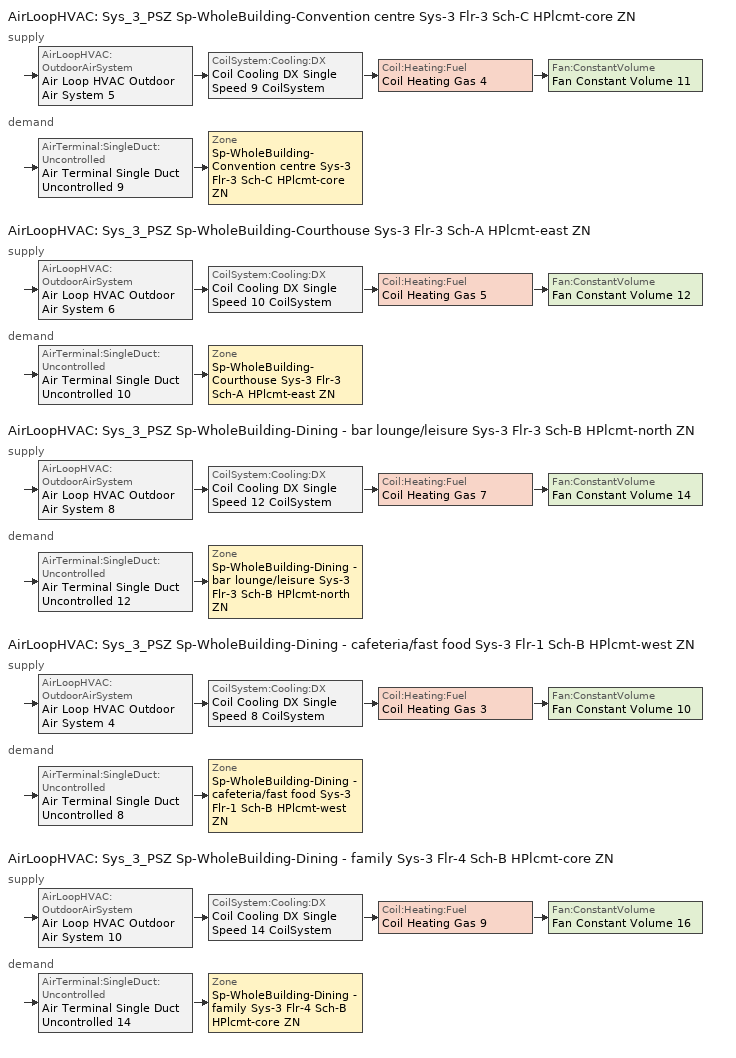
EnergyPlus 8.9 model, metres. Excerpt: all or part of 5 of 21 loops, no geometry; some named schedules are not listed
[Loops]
AirLoopHVAC 'Sys_3_PSZ Sp-WholeBuilding-Convention centre Sys-3 Flr-3 Sch-C HPlcmt-core ZN'
 supply: AirLoopHVAC:OutdoorAirSystem 'Air Loop HVAC Outdoor Air System 5' > CoilSystem:Cooling:DX 'Coil Cooling DX Single Speed 9 CoilSystem' > Coil:Heating:Fuel 'Coil Heating Gas 4' > Fan:ConstantVolume 'Fan Constant Volume 11'
 demand: AirTerminal:SingleDuct:Uncontrolled 'Air Terminal Single Duct Uncontrolled 9' > Zone 'Sp-WholeBuilding-Convention centre Sys-3 Flr-3 Sch-C HPlcmt-core ZN'
AirLoopHVAC 'Sys_3_PSZ Sp-WholeBuilding-Courthouse Sys-3 Flr-3 Sch-A HPlcmt-east ZN'
 supply: AirLoopHVAC:OutdoorAirSystem 'Air Loop HVAC Outdoor Air System 6' > CoilSystem:Cooling:DX 'Coil Cooling DX Single Speed 10 CoilSystem' > Coil:Heating:Fuel 'Coil Heating Gas 5' > Fan:ConstantVolume 'Fan Constant Volume 12'
 demand: AirTerminal:SingleDuct:Uncontrolled 'Air Terminal Single Duct Uncontrolled 10' > Zone 'Sp-WholeBuilding-Courthouse Sys-3 Flr-3 Sch-A HPlcmt-east ZN'
AirLoopHVAC 'Sys_3_PSZ Sp-WholeBuilding-Dining - bar lounge/leisure Sys-3 Flr-3 Sch-B HPlcmt-north ZN'
 supply: AirLoopHVAC:OutdoorAirSystem 'Air Loop HVAC Outdoor Air System 8' > CoilSystem:Cooling:DX 'Coil Cooling DX Single Speed 12 CoilSystem' > Coil:Heating:Fuel 'Coil Heating Gas 7' > Fan:ConstantVolume 'Fan Constant Volume 14'
 demand: AirTerminal:SingleDuct:Uncontrolled 'Air Terminal Single Duct Uncontrolled 12' > Zone 'Sp-WholeBuilding-Dining - bar lounge/leisure Sys-3 Flr-3 Sch-B HPlcmt-north ZN'
AirLoopHVAC 'Sys_3_PSZ Sp-WholeBuilding-Dining - cafeteria/fast food Sys-3 Flr-1 Sch-B HPlcmt-west ZN'
 supply: AirLoopHVAC:OutdoorAirSystem 'Air Loop HVAC Outdoor Air System 4' > CoilSystem:Cooling:DX 'Coil Cooling DX Single Speed 8 CoilSystem' > Coil:Heating:Fuel 'Coil Heating Gas 3' > Fan:ConstantVolume 'Fan Constant Volume 10'
 demand: AirTerminal:SingleDuct:Uncontrolled 'Air Terminal Single Duct Uncontrolled 8' > Zone 'Sp-WholeBuilding-Dining - cafeteria/fast food Sys-3 Flr-1 Sch-B HPlcmt-west ZN'
AirLoopHVAC 'Sys_3_PSZ Sp-WholeBuilding-Dining - family Sys-3 Flr-4 Sch-B HPlcmt-core ZN'
 supply: AirLoopHVAC:OutdoorAirSystem 'Air Loop HVAC Outdoor Air System 10' > CoilSystem:Cooling:DX 'Coil Cooling DX Single Speed 14 CoilSystem' > Coil:Heating:Fuel 'Coil Heating Gas 9' > Fan:ConstantVolume 'Fan Constant Volume 16'
 demand: AirTerminal:SingleDuct:Uncontrolled 'Air Terminal Single Duct Uncontrolled 14' > Zone 'Sp-WholeBuilding-Dining - family Sys-3 Flr-4 Sch-B HPlcmt-core ZN'
[ZoneControl:Thermostat] Control Object Type 1=ThermostatSetpoint:DualSetpoint
Name | Zone or ZoneList | Control Type Schedule | Control Name 1
Sp-WholeBuilding-Convention centre Sys-3 Flr-3 Sch-C HPlcmt-core ZN Thermostat | Sp-WholeBuilding-Convention centre Sys-3 Flr-3 Sch-C HPlcmt-core ZN | Sp-WholeBuilding-Convention centre Sys-3 Flr-3 Sch-C HPlcmt-core ZN Thermostat Schedule | Convention centre WholeBuilding Thermostat 2
Sp-WholeBuilding-Courthouse Sys-3 Flr-3 Sch-A HPlcmt-east ZN Thermostat | Sp-WholeBuilding-Courthouse Sys-3 Flr-3 Sch-A HPlcmt-east ZN | Sp-WholeBuilding-Courthouse Sys-3 Flr-3 Sch-A HPlcmt-east ZN Thermostat Schedule | Courthouse WholeBuilding Thermostat 2
Sp-WholeBuilding-Dining - bar lounge/leisure Sys-3 Flr-3 Sch-B HPlcmt-north ZN Thermostat | Sp-WholeBuilding-Dining - bar lounge/leisure Sys-3 Flr-3 Sch-B HPlcmt-north ZN | Sp-WholeBuilding-Dining - bar lounge/leisure Sys-3 Flr-3 Sch-B HPlcmt-north ZN Thermostat Schedule | Dining - bar lounge/leisure WholeBuilding Thermostat 2
Sp-WholeBuilding-Dining - cafeteria/fast food Sys-3 Flr-1 Sch-B HPlcmt-west ZN Thermostat | Sp-WholeBuilding-Dining - cafeteria/fast food Sys-3 Flr-1 Sch-B HPlcmt-west ZN | Sp-WholeBuilding-Dining - cafeteria/fast food Sys-3 Flr-1 Sch-B HPlcmt-west ZN Thermostat Schedule | Dining - cafeteria/fast food WholeBuilding Thermostat 2
Sp-WholeBuilding-Dining - family Sys-3 Flr-4 Sch-B HPlcmt-core ZN Thermostat | Sp-WholeBuilding-Dining - family Sys-3 Flr-4 Sch-B HPlcmt-core ZN | Sp-WholeBuilding-Dining - family Sys-3 Flr-4 Sch-B HPlcmt-core ZN Thermostat Schedule | Dining - family WholeBuilding Thermostat 2
[ThermostatSetpoint:DualSetpoint]
Name | Heating Setpoint Temperature Schedule | Cooling Setpoint Temperature Schedule
Convention centre WholeBuilding Thermostat 2 | NECB-C-Thermostat Setpoint-Heating | NECB-C-Thermostat Setpoint-Cooling
Courthouse WholeBuilding Thermostat 2 | NECB-A-Thermostat Setpoint-Heating | NECB-A-Thermostat Setpoint-Cooling
Dining - bar lounge/leisure WholeBuilding Thermostat 2; Dining - cafeteria/fast food WholeBuilding Thermostat 2; Dining - family WholeBuilding Thermostat 2 | NECB-B-Thermostat Setpoint-Heating | NECB-B-Thermostat Setpoint-Cooling
[AirTerminal:SingleDuct:Uncontrolled] Availability Schedule=Always On Discrete; Maximum Air Flow Rate {m3/s}=AutoSize
Air Terminal Single Duct Uncontrolled 9; Air Terminal Single Duct Uncontrolled 10; Air Terminal Single Duct Uncontrolled 12; Air Terminal Single Duct Uncontrolled 8; Air Terminal Single Duct Uncontrolled 14
[Zone equipment]
Sp-WholeBuilding-Convention centre Sys-3 Flr-3 Sch-C HPlcmt-core ZN: Air Terminal Single Duct Uncontrolled 9, Zone HVAC Baseboard Convective Water 7
Sp-WholeBuilding-Courthouse Sys-3 Flr-3 Sch-A HPlcmt-east ZN: Air Terminal Single Duct Uncontrolled 10, Zone HVAC Baseboard Convective Water 8
Sp-WholeBuilding-Dining - bar lounge/leisure Sys-3 Flr-3 Sch-B HPlcmt-north ZN: Air Terminal Single Duct Uncontrolled 12, Zone HVAC Baseboard Convective Water 10
Sp-WholeBuilding-Dining - cafeteria/fast food Sys-3 Flr-1 Sch-B HPlcmt-west ZN: Air Terminal Single Duct Uncontrolled 8, Zone HVAC Baseboard Convective Water 6
Sp-WholeBuilding-Dining - family Sys-3 Flr-4 Sch-B HPlcmt-core ZN: Air Terminal Single Duct Uncontrolled 14, Zone HVAC Baseboard Convective Water 12
[Sizing:Zone] Zone Cooling Design Supply Air Temperature Input Method=SupplyAirTemperature; Zone Cooling Design Supply Air Temperature {C}=13; Zone Cooling Design Supply Air Temperature Difference {deltaC}=11.11; Zone Heating Design Supply Air Temperature Input Method=SupplyAirTemperature; Zone Heating Design Supply Air Temperature {C}=43; Zone Heating Design Supply Air Temperature Difference {deltaC}=11.11; Zone Cooling Design Supply Air Humidity Ratio {kgWater/kgDryAir}=0.0085; Zone Heating Design Supply Air Humidity Ratio {kgWater/kgDryAir}=0.008; Zone Heating Sizing Factor=1.3; Zone Cooling Sizing Factor=1.1; Cooling Design Air Flow Method=DesignDay; Cooling Design Air Flow Rate {m3/s}=0; Cooling Minimum Air Flow per Zone Floor Area {m3/s-m2}=0.000762; Cooling Minimum Air Flow {m3/s}=0; Cooling Minimum Air Flow Fraction=0; Heating Design Air Flow Method=DesignDay; Heating Design Air Flow Rate {m3/s}=0; Heating Maximum Air Flow per Zone Floor Area {m3/s-m2}=0.002032; Heating Maximum Air Flow {m3/s}=0.141576; Heating Maximum Air Flow Fraction=0.3; Account for Dedicated Outdoor Air System=No
Name | Design Specification Outdoor Air Object | Design Specification Zone Air Distribution Object
Sp-WholeBuilding-Convention centre Sys-3 Flr-3 Sch-C HPlcmt-core ZN | Convention centre WholeBuilding Ventilation | Sp-WholeBuilding-Convention centre Sys-3 Flr-3 Sch-C HPlcmt-core ZN Design Spec Zone Air Dist
Sp-WholeBuilding-Courthouse Sys-3 Flr-3 Sch-A HPlcmt-east ZN | Courthouse WholeBuilding Ventilation | Sp-WholeBuilding-Courthouse Sys-3 Flr-3 Sch-A HPlcmt-east ZN Design Spec Zone Air Dist
Sp-WholeBuilding-Dining - bar lounge/leisure Sys-3 Flr-3 Sch-B HPlcmt-north ZN | Dining - bar lounge/leisure WholeBuilding Ventilation | Sp-WholeBuilding-Dining - bar lounge/leisure Sys-3 Flr-3 Sch-B HPlcmt-north ZN Design Spec Zone Air Dist
Sp-WholeBuilding-Dining - cafeteria/fast food Sys-3 Flr-1 Sch-B HPlcmt-west ZN | Dining - cafeteria/fast food WholeBuilding Ventilation | Sp-WholeBuilding-Dining - cafeteria/fast food Sys-3 Flr-1 Sch-B HPlcmt-west ZN Design Spec Zone Air Dist
Sp-WholeBuilding-Dining - family Sys-3 Flr-4 Sch-B HPlcmt-core ZN | Dining - family WholeBuilding Ventilation | Sp-WholeBuilding-Dining - family Sys-3 Flr-4 Sch-B HPlcmt-core ZN Design Spec Zone Air Dist
[DesignSpecification:ZoneAirDistribution] Zone Air Distribution Effectiveness in Cooling Mode=1; Zone Air Distribution Effectiveness in Heating Mode=1
Sp-WholeBuilding-Convention centre Sys-3 Flr-3 Sch-C HPlcmt-core ZN Design Spec Zone Air Dist; Sp-WholeBuilding-Courthouse Sys-3 Flr-3 Sch-A HPlcmt-east ZN Design Spec Zone Air Dist; Sp-WholeBuilding-Dining - bar lounge/leisure Sys-3 Flr-3 Sch-B HPlcmt-north ZN Design Spec Zone Air Dist; Sp-WholeBuilding-Dining - cafeteria/fast food Sys-3 Flr-1 Sch-B HPlcmt-west ZN Design Spec Zone Air Dist; Sp-WholeBuilding-Dining - family Sys-3 Flr-4 Sch-B HPlcmt-core ZN Design Spec Zone Air Dist
[Controller:MechanicalVentilation] Availability Schedule=Always On Discrete; Demand Controlled Ventilation=No; System Outdoor Air Method=ZoneSum
Name | Zone Name 1 | Design Specification Outdoor Air Object Name 1 | Design Specification Zone Air Distribution Object Name 1
Controller Mechanical Ventilation 5 | Sp-WholeBuilding-Convention centre Sys-3 Flr-3 Sch-C HPlcmt-core ZN | Convention centre WholeBuilding Ventilation | Sp-WholeBuilding-Convention centre Sys-3 Flr-3 Sch-C HPlcmt-core ZN Design Spec Zone Air Dist
Controller Mechanical Ventilation 6 | Sp-WholeBuilding-Courthouse Sys-3 Flr-3 Sch-A HPlcmt-east ZN | Courthouse WholeBuilding Ventilation | Sp-WholeBuilding-Courthouse Sys-3 Flr-3 Sch-A HPlcmt-east ZN Design Spec Zone Air Dist
Controller Mechanical Ventilation 8 | Sp-WholeBuilding-Dining - bar lounge/leisure Sys-3 Flr-3 Sch-B HPlcmt-north ZN | Dining - bar lounge/leisure WholeBuilding Ventilation | Sp-WholeBuilding-Dining - bar lounge/leisure Sys-3 Flr-3 Sch-B HPlcmt-north ZN Design Spec Zone Air Dist
Controller Mechanical Ventilation 4 | Sp-WholeBuilding-Dining - cafeteria/fast food Sys-3 Flr-1 Sch-B HPlcmt-west ZN | Dining - cafeteria/fast food WholeBuilding Ventilation | Sp-WholeBuilding-Dining - cafeteria/fast food Sys-3 Flr-1 Sch-B HPlcmt-west ZN Design Spec Zone Air Dist
Controller Mechanical Ventilation 10 | Sp-WholeBuilding-Dining - family Sys-3 Flr-4 Sch-B HPlcmt-core ZN | Dining - family WholeBuilding Ventilation | Sp-WholeBuilding-Dining - family Sys-3 Flr-4 Sch-B HPlcmt-core ZN Design Spec Zone Air Dist
[DesignSpecification:OutdoorAir] Outdoor Air Method=Sum; Outdoor Air Flow per Person {m3/s-person}=0; Outdoor Air Flow per Zone {m3/s}=0; Outdoor Air Flow Air Changes per Hour {1/hr}=0
Name | Outdoor Air Flow per Zone Floor Area {m3/s-m2}
Convention centre WholeBuilding Ventilation | 0.00074676
Courthouse WholeBuilding Ventilation | 0.00046228
Dining - bar lounge/leisure WholeBuilding Ventilation; Dining - cafeteria/fast food WholeBuilding Ventilation; Dining - family WholeBuilding Ventilation | 0.00127
[Fan:ConstantVolume] Availability Schedule=Always On Discrete; Fan Total Efficiency=0.7; Pressure Rise {Pa}=250; Maximum Flow Rate {m3/s}=AutoSize; Motor Efficiency=0.9; Motor In Airstream Fraction=1
Fan Constant Volume 11; Fan Constant Volume 12; Fan Constant Volume 14; Fan Constant Volume 10; Fan Constant Volume 16
[Coil:Cooling:DX:SingleSpeed] Availability Schedule=Always On Discrete; Gross Rated Total Cooling Capacity {W}=Autosize; Gross Rated Sensible Heat Ratio=Autosize; Gross Rated Cooling COP {W/W}=3; Rated Air Flow Rate {m3/s}=Autosize; Rated Evaporator Fan Power Per Volume Flow Rate {W/(m3/s)}=773.3; Condenser Type=AirCooled; Evaporative Condenser Effectiveness=0; Evaporative Condenser Air Flow Rate {m3/s}=Autosize; Evaporative Condenser Pump Rated Power Consumption {W}=Autosize; Crankcase Heater Capacity {W}=0; Maximum Outdoor Dry-Bulb Temperature for Crankcase Heater Operation {C}=0; Basin Heater Capacity {W/K}=0; Basin Heater Setpoint Temperature {C}=10
Name | Total Cooling Capacity Function of Temperature Curve | Total Cooling Capacity Function of Flow Fraction Curve | Energy Input Ratio Function of Temperature Curve | Energy Input Ratio Function of Flow Fraction Curve | Part Load Fraction Correlation Curve
Coil Cooling DX Single Speed 9 | Curve Biquadratic 21 | Curve Quadratic 21 | Curve Biquadratic 22 | Curve Quadratic 22 | Curve Quadratic 23
Coil Cooling DX Single Speed 10 | Curve Biquadratic 23 | Curve Quadratic 24 | Curve Biquadratic 24 | Curve Quadratic 25 | Curve Quadratic 26
Coil Cooling DX Single Speed 12 | Curve Biquadratic 27 | Curve Quadratic 30 | Curve Biquadratic 28 | Curve Quadratic 31 | Curve Quadratic 32
Coil Cooling DX Single Speed 8 | Curve Biquadratic 19 | Curve Quadratic 18 | Curve Biquadratic 20 | Curve Quadratic 19 | Curve Quadratic 20
Coil Cooling DX Single Speed 14 | Curve Biquadratic 31 | Curve Quadratic 36 | Curve Biquadratic 32 | Curve Quadratic 37 | Curve Quadratic 38
[AirLoopHVAC] Design Supply Air Flow Rate {m3/s}=AutoSize
Sys_3_PSZ Sp-WholeBuilding-Convention centre Sys-3 Flr-3 Sch-C HPlcmt-core ZN; Sys_3_PSZ Sp-WholeBuilding-Courthouse Sys-3 Flr-3 Sch-A HPlcmt-east ZN; Sys_3_PSZ Sp-WholeBuilding-Dining - bar lounge/leisure Sys-3 Flr-3 Sch-B HPlcmt-north ZN; Sys_3_PSZ Sp-WholeBuilding-Dining - cafeteria/fast food Sys-3 Flr-1 Sch-B HPlcmt-west ZN; Sys_3_PSZ Sp-WholeBuilding-Dining - family Sys-3 Flr-4 Sch-B HPlcmt-core ZN
[Sizing:System] Type of Load to Size On=Sensible; Design Outdoor Air Flow Rate {m3/s}=Autosize; Central Heating Maximum System Air Flow Ratio=1; Preheat Design Temperature {C}=7; Preheat Design Humidity Ratio {kgWater/kgDryAir}=0.008; Precool Design Temperature {C}=13; Precool Design Humidity Ratio {kgWater/kgDryAir}=0.008; Central Cooling Design Supply Air Temperature {C}=13; Central Heating Design Supply Air Temperature {C}=43; Type of Zone Sum to Use=NonCoincident; 100% Outdoor Air in Cooling=No; 100% Outdoor Air in Heating=No; Central Cooling Design Supply Air Humidity Ratio {kgWater/kgDryAir}=0.0085; Central Heating Design Supply Air Humidity Ratio {kgWater/kgDryAir}=0.008; Cooling Supply Air Flow Rate Method=DesignDay; Cooling Supply Air Flow Rate {m3/s}=0; Cooling Supply Air Flow Rate Per Floor Area {m3/s-m2}=0.00996765; Cooling Fraction of Autosized Cooling Supply Air Flow Rate=1; Cooling Supply Air Flow Rate Per Unit Cooling Capacity {m3/s-W}=3.94755e-05; Heating Supply Air Flow Rate Method=DesignDay; Heating Supply Air Flow Rate {m3/s}=0; Heating Supply Air Flow Rate Per Floor Area {m3/s-m2}=0.00996765; Heating Fraction of Autosized Heating Supply Air Flow Rate=1; Heating Fraction of Autosized Cooling Supply Air Flow Rate=1; Heating Supply Air Flow Rate Per Unit Heating Capacity {m3/s-W}=3.15882e-05; System Outdoor Air Method=ZoneSum; Zone Maximum Outdoor Air Fraction=1; Cooling Design Capacity Method=CoolingDesignCapacity; Cooling Design Capacity {W}=Autosize; Cooling Design Capacity Per Floor Area {W/m2}=234.7; Fraction of Autosized Cooling Design Capacity=1; Heating Design Capacity Method=HeatingDesignCapacity; Heating Design Capacity {W}=Autosize; Heating Design Capacity Per Floor Area {W/m2}=157; Fraction of Autosized Heating Design Capacity=1; Central Cooling Capacity Control Method=OnOff
Sys_3_PSZ Sp-WholeBuilding-Convention centre Sys-3 Flr-3 Sch-C HPlcmt-core ZN; Sys_3_PSZ Sp-WholeBuilding-Courthouse Sys-3 Flr-3 Sch-A HPlcmt-east ZN; Sys_3_PSZ Sp-WholeBuilding-Dining - bar lounge/leisure Sys-3 Flr-3 Sch-B HPlcmt-north ZN; Sys_3_PSZ Sp-WholeBuilding-Dining - cafeteria/fast food Sys-3 Flr-1 Sch-B HPlcmt-west ZN; Sys_3_PSZ Sp-WholeBuilding-Dining - family Sys-3 Flr-4 Sch-B HPlcmt-core ZN
[Controller:OutdoorAir] Minimum Outdoor Air Flow Rate {m3/s}=Autosize; Maximum Outdoor Air Flow Rate {m3/s}=Autosize; Economizer Control Type=NoEconomizer; Economizer Control Action Type=ModulateFlow; Economizer Maximum Limit Dry-Bulb Temperature {C}=28; Economizer Maximum Limit Enthalpy {J/kg}=64000; Economizer Minimum Limit Dry-Bulb Temperature {C}=-100; Lockout Type=NoLockout; Minimum Limit Type=FixedMinimum; High Humidity Control=No; Control High Indoor Humidity Based on Outdoor Humidity Ratio=Yes; Heat Recovery Bypass Control Type=BypassWhenWithinEconomizerLimits
Name | Mechanical Ventilation Controller
Controller Outdoor Air 5 | Controller Mechanical Ventilation 5
Controller Outdoor Air 6 | Controller Mechanical Ventilation 6
Controller Outdoor Air 8 | Controller Mechanical Ventilation 8
Controller Outdoor Air 4 | Controller Mechanical Ventilation 4
Controller Outdoor Air 10 | Controller Mechanical Ventilation 10
[SetpointManager:MixedAir] Control Variable=Temperature
Node 154 OS Default SPM; Node 153 OS Default SPM; Node 152 OS Default SPM; Node 167 OS Default SPM; Node 166 OS Default SPM; Node 165 OS Default SPM; Node 193 OS Default SPM; Node 192 OS Default SPM; Node 191 OS Default SPM; Node 141 OS Default SPM; Node 140 OS Default SPM; Node 139 OS Default SPM; Node 219 OS Default SPM; Node 218 OS Default SPM; Node 217 OS Default SPM
[CoilSystem:Cooling:DX] Availability Schedule=Always On Discrete
Name | Cooling Coil
Coil Cooling DX Single Speed 9 CoilSystem | Coil Cooling DX Single Speed 9
Coil Cooling DX Single Speed 10 CoilSystem | Coil Cooling DX Single Speed 10
Coil Cooling DX Single Speed 12 CoilSystem | Coil Cooling DX Single Speed 12
Coil Cooling DX Single Speed 8 CoilSystem | Coil Cooling DX Single Speed 8
Coil Cooling DX Single Speed 14 CoilSystem | Coil Cooling DX Single Speed 14
[Coil:Heating:Fuel] Availability Schedule=Always On Discrete; Fuel Type=NaturalGas; Burner Efficiency=0.8; Nominal Capacity {W}=AutoSize; Parasitic Electric Load {W}=0; Parasitic Fuel Load {W}=0
Coil Heating Gas 4; Coil Heating Gas 5; Coil Heating Gas 7; Coil Heating Gas 3; Coil Heating Gas 9
[SetpointManager:SingleZone:Reheat] Control Variable=Temperature; Minimum Supply Air Temperature {C}=13; Maximum Supply Air Temperature {C}=43
Name | Control Zone
Setpoint Manager Single Zone Reheat 4 | Sp-WholeBuilding-Convention centre Sys-3 Flr-3 Sch-C HPlcmt-core ZN
Setpoint Manager Single Zone Reheat 5 | Sp-WholeBuilding-Courthouse Sys-3 Flr-3 Sch-A HPlcmt-east ZN
Setpoint Manager Single Zone Reheat 7 | Sp-WholeBuilding-Dining - bar lounge/leisure Sys-3 Flr-3 Sch-B HPlcmt-north ZN
Setpoint Manager Single Zone Reheat 3 | Sp-WholeBuilding-Dining - cafeteria/fast food Sys-3 Flr-1 Sch-B HPlcmt-west ZN
Setpoint Manager Single Zone Reheat 9 | Sp-WholeBuilding-Dining - family Sys-3 Flr-4 Sch-B HPlcmt-core ZN
[Schedule:Compact]
Sp-WholeBuilding-Convention centre Sys-3 Flr-3 Sch-C HPlcmt-core ZN Thermostat Schedule; Sp-WholeBuilding-Courthouse Sys-3 Flr-3 Sch-A HPlcmt-east ZN Thermostat Schedule; Sp-WholeBuilding-Dining - bar lounge/leisure Sys-3 Flr-3 Sch-B HPlcmt-north ZN Thermostat Schedule; Sp-WholeBuilding-Dining - cafeteria/fast food Sys-3 Flr-1 Sch-B HPlcmt-west ZN Thermostat Schedule; Sp-WholeBuilding-Dining - family Sys-3 Flr-4 Sch-B HPlcmt-core ZN Thermostat Schedule: Through: 12/31, For: AllDays, Until: 24:00, 4
[Schedule:Week:Daily]
NECB-C-Thermostat Setpoint-Heating Week Rule - Jan1-Dec31: NECB-C-Thermostat Setpoint-Heating Sun|Hol Day, NECB-C-Thermostat Setpoint-Heating Default|Wkdy Day, NECB-C-Thermostat Setpoint-Heating Default|Wkdy Day, NECB-C-Thermostat Setpoint-Heating Default|Wkdy Day, NECB-C-Thermostat Setpoint-Heating Default|Wkdy Day, NECB-C-Thermostat Setpoint-Heating Default|Wkdy Day, NECB-C-Thermostat Setpoint-Heating Sat Day, NECB-C-Thermostat Setpoint-Heating Default, NECB-C-Thermostat Setpoint-Heating Default, NECB-C-Thermostat Setpoint-Heating Default, NECB-C-Thermostat Setpoint-Heating Default, NECB-C-Thermostat Setpoint-Heating Default
NECB-C-Thermostat Setpoint-Cooling Week Rule - Jan1-Dec31: NECB-C-Thermostat Setpoint-Cooling Sun|Hol Day, NECB-C-Thermostat Setpoint-Cooling Default|Wkdy Day, NECB-C-Thermostat Setpoint-Cooling Default|Wkdy Day, NECB-C-Thermostat Setpoint-Cooling Default|Wkdy Day, NECB-C-Thermostat Setpoint-Cooling Default|Wkdy Day, NECB-C-Thermostat Setpoint-Cooling Default|Wkdy Day, NECB-C-Thermostat Setpoint-Cooling Sat Day, NECB-C-Thermostat Setpoint-Cooling Default, NECB-C-Thermostat Setpoint-Cooling Default, NECB-C-Thermostat Setpoint-Cooling Default, NECB-C-Thermostat Setpoint-Cooling Default, NECB-C-Thermostat Setpoint-Cooling Default
NECB-A-Thermostat Setpoint-Heating Week Rule - Jan1-Dec31: NECB-A-Thermostat Setpoint-Heating Sun|Hol Day, NECB-A-Thermostat Setpoint-Heating Default|Wkdy Day, NECB-A-Thermostat Setpoint-Heating Default|Wkdy Day, NECB-A-Thermostat Setpoint-Heating Default|Wkdy Day, NECB-A-Thermostat Setpoint-Heating Default|Wkdy Day, NECB-A-Thermostat Setpoint-Heating Default|Wkdy Day, NECB-A-Thermostat Setpoint-Heating Sat Day, NECB-A-Thermostat Setpoint-Heating Default, NECB-A-Thermostat Setpoint-Heating Default, NECB-A-Thermostat Setpoint-Heating Default, NECB-A-Thermostat Setpoint-Heating Default, NECB-A-Thermostat Setpoint-Heating Default
NECB-A-Thermostat Setpoint-Cooling Week Rule - Jan1-Dec31: NECB-A-Thermostat Setpoint-Cooling Sun|Hol Day, NECB-A-Thermostat Setpoint-Cooling Default|Wkdy Day, NECB-A-Thermostat Setpoint-Cooling Default|Wkdy Day, NECB-A-Thermostat Setpoint-Cooling Default|Wkdy Day, NECB-A-Thermostat Setpoint-Cooling Default|Wkdy Day, NECB-A-Thermostat Setpoint-Cooling Default|Wkdy Day, NECB-A-Thermostat Setpoint-Cooling Sat Day, NECB-A-Thermostat Setpoint-Cooling Default, NECB-A-Thermostat Setpoint-Cooling Default, NECB-A-Thermostat Setpoint-Cooling Default, NECB-A-Thermostat Setpoint-Cooling Default, NECB-A-Thermostat Setpoint-Cooling Default
NECB-B-Thermostat Setpoint-Heating Week Rule - Jan1-Dec31: NECB-B-Thermostat Setpoint-Heating Sun|Hol Day, NECB-B-Thermostat Setpoint-Heating Default|Wkdy Day, NECB-B-Thermostat Setpoint-Heating Default|Wkdy Day, NECB-B-Thermostat Setpoint-Heating Default|Wkdy Day, NECB-B-Thermostat Setpoint-Heating Default|Wkdy Day, NECB-B-Thermostat Setpoint-Heating Default|Wkdy Day, NECB-B-Thermostat Setpoint-Heating Sat Day, NECB-B-Thermostat Setpoint-Heating Default, NECB-B-Thermostat Setpoint-Heating Default, NECB-B-Thermostat Setpoint-Heating Default, NECB-B-Thermostat Setpoint-Heating Default, NECB-B-Thermostat Setpoint-Heating Default
[Schedule:Year]
NECB-C-Thermostat Setpoint-Heating: NECB-C-Thermostat Setpoint-Heating Week Rule - Jan1-Dec31, 1, 1, 12, 31
NECB-C-Thermostat Setpoint-Cooling: NECB-C-Thermostat Setpoint-Cooling Week Rule - Jan1-Dec31, 1, 1, 12, 31
NECB-A-Thermostat Setpoint-Heating: NECB-A-Thermostat Setpoint-Heating Week Rule - Jan1-Dec31, 1, 1, 12, 31
NECB-A-Thermostat Setpoint-Cooling: NECB-A-Thermostat Setpoint-Cooling Week Rule - Jan1-Dec31, 1, 1, 12, 31
NECB-B-Thermostat Setpoint-Heating: NECB-B-Thermostat Setpoint-Heating Week Rule - Jan1-Dec31, 1, 1, 12, 31
NECB-B-Thermostat Setpoint-Cooling: NECB-B-Thermostat Setpoint-Cooling Week Rule - Jan1-Dec31, 1, 1, 12, 31
[Schedule:Constant]
Always On Discrete: Hourly Value=1
[Curve:Biquadratic] Minimum Value of x {BasedOnField A2}=17; Maximum Value of x {BasedOnField A2}=22; Minimum Value of y {BasedOnField A3}=13; Maximum Value of y {BasedOnField A3}=46
Name | Coefficient1 Constant | Coefficient2 x | Coefficient3 x**2 | Coefficient4 y | Coefficient5 y**2 | Coefficient6 x*y
Curve Biquadratic 21; Curve Biquadratic 23; Curve Biquadratic 27; Curve Biquadratic 19; Curve Biquadratic 31 | 0.942588 | 0.00954335 | 0.00068377 | -0.0110427 | 5.249e-06 | -9.72e-06
Curve Biquadratic 22; Curve Biquadratic 24; Curve Biquadratic 28; Curve Biquadratic 20; Curve Biquadratic 32 | 0.342414 | 0.034885 | -0.0006237 | 0.00497722 | 0.000437951 | -0.000728028
[Curve:Quadratic]
Name | Coefficient1 Constant | Coefficient2 x | Coefficient3 x**2 | Minimum Value of x {BasedOnField A2} | Maximum Value of x {BasedOnField A2}
Curve Quadratic 21; Curve Quadratic 24; Curve Quadratic 30; Curve Quadratic 18; Curve Quadratic 36 | 0.8 | 0.2 | 0 | 0.5 | 1.5
Curve Quadratic 22; Curve Quadratic 25; Curve Quadratic 31; Curve Quadratic 19; Curve Quadratic 37 | 1.1552 | -0.1808 | 0.0256 | 0.5 | 1.5
Curve Quadratic 23; Curve Quadratic 26; Curve Quadratic 32; Curve Quadratic 20; Curve Quadratic 38 | 0.85 | 0.15 | 0 | 0 | 1
